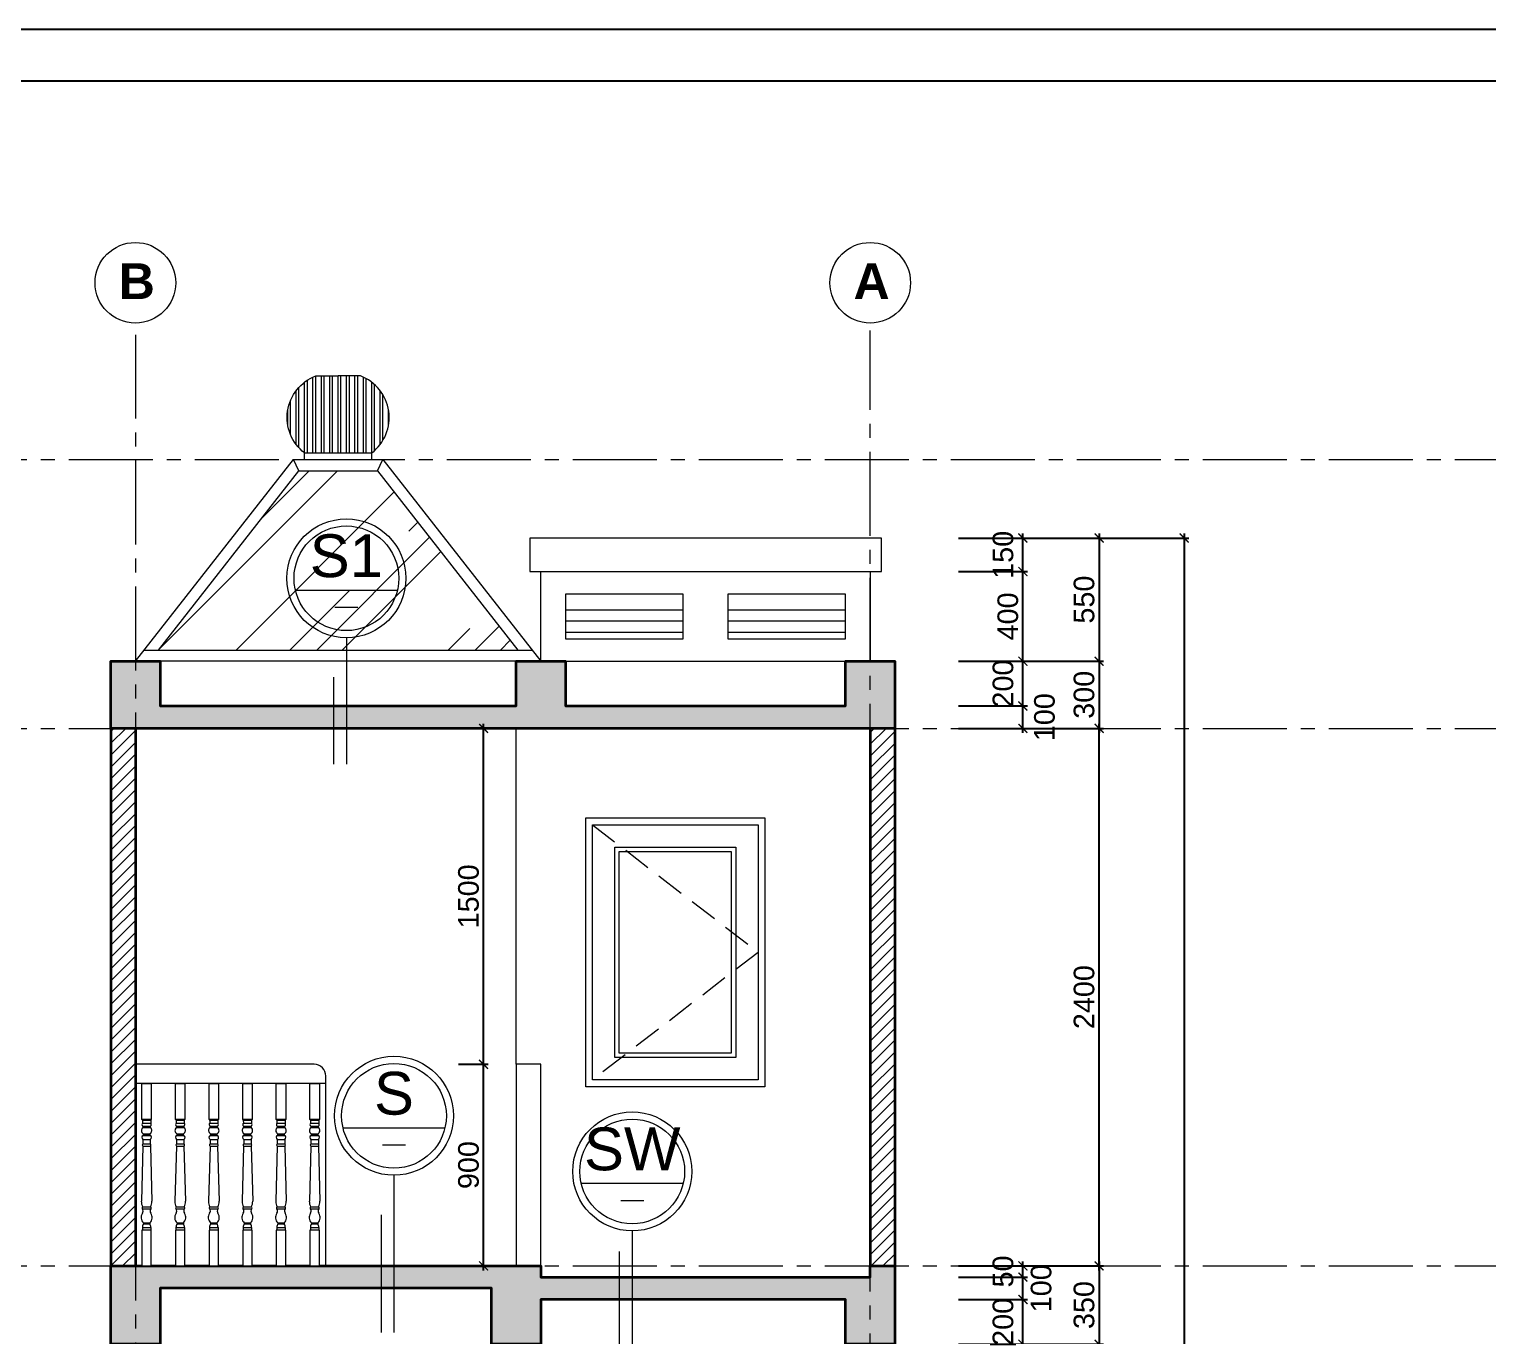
# Model space of a CAD drawing. Header units: millimetres. Extents: x 522695 to 636011, y 461124 to 505319.
# Drawn here: x 593347 to 599858, y 490053 to 495887 of the extents above; entities that cross this region are included whole.
import ezdxf
from ezdxf.enums import TextEntityAlignment as Align

# ---------------------------------------------------------------- set-up
doc = ezdxf.new("R2010")
doc.units = ezdxf.units.MM
doc.header["$LTSCALE"] = 500
doc.header["$MEASUREMENT"] = 0
doc.linetypes.add('CENTER2', pattern=[1.125, 0.75, -0.125, 0.125, -0.125])
doc.linetypes.add('DASHED2', pattern=[0.375, 0.25, -0.125])
doc.layers.get('0').update_dxf_attribs({"linetype": 'CONTINUOUS'})
doc.layers.get('DEFPOINTS').update_dxf_attribs({"color": 250, "linetype": 'CONTINUOUS'})
for name, color, linetype, lineweight in [('DH_CAT', 3, 'CONTINUOUS', 35), ('DH_HATCH', 250, 'CONTINUOUS', 5), ('DH_KHUAT', 149, 'DASHED2', 9), ('DH_KTHUOC', 8, 'CONTINUOUS', 5), ('DH_NETMANH', 9, 'CONTINUOUS', 5), ('DH_NOITHAT', 252, 'CONTINUOUS', 9), ('DH_TEXT', 4, 'CONTINUOUS', 13), ('DH_THAY', 4, 'CONTINUOUS', 13), ('DH_TRUC', 251, 'CENTER2', 5)]:
    doc.layers.add(name, color=color, linetype=linetype, lineweight=lineweight)
doc.layers.add('IN', color=5, linetype='CONTINUOUS')
doc.styles.add('arial', font='arial.ttf')
doc.styles.add('DH_ARIAL_B', font='arialbd.ttf')
doc.styles.add('DH_KITHUOC', font='arial.ttf')
doc.dimstyles.new('DH_100s', dxfattribs={"dimtxt": 230, "dimasz": 100, "dimexe": 50, "dimexo": 0, "dimgap": 50, "dimtad": 1, "dimdec": 0, "dimzin": 0, "dimdsep": 46, "dimtxsty": 'DH_KITHUOC', "dimblk1": 'ARCHTICK', "dimblk2": 'ARCHTICK', "dimsah": 1, "dimcen": 90, "dimdle": 50, "dimclrd": 8, "dimclre": 8, "dimclrt": 4, "dimadec": 0, "dimazin": 0, "dimtfac": 100, "dimtdec": 0, "dimtofl": 0, "dimtmove": 2, "dimatfit": 3, "dimldrblk": 'ARCHTICK', "dimfxl": 1, "dimtolj": 2, "dimtzin": 0, "dimarcsym": 0})

# ---------------------------------------------------------------- blocks, each defined once
blk = doc.blocks.new('KHUNGTEN_A3')
at = {"color": 3}
blk.add_lwpolyline([(0, 14850), (21000, 14850), (21000, 0), (0, 0)], close=True, dxfattribs=at)
blk.add_lwpolyline([(379.8, 14704), (20854, 14704), (20854, 146), (379.8, 146)], close=True)
blk = doc.blocks.new('_ARCHTICK')
at = {"color": 0, "linetype": 'ByBlock', "const_width": 0.15}
blk.add_lwpolyline([(-0.5, -0.5), (0.5, 0.5)], dxfattribs=at)
blk = doc.blocks.new('*D370')
at = {"layer": 'DEFPOINTS', "color": 0, "transparency": 16777216}
for p in [(597494.8, 490215), (597782.8, 490215), (597494.8, 490015)]:
    blk.add_point(p, dxfattribs=at)
at = {"layer": 'DH_KTHUOC', "color": 8, "lineweight": -2, "transparency": 16777216}
for p, q in [((597782.8, 489995), (597782.8, 490235)), ((597494.8, 490215), (597802.8, 490215)), ((597494.8, 490015), (597802.8, 490015))]:
    blk.add_line(p, q, dxfattribs=at)
at = {"layer": 'DH_KTHUOC', "color": 8, "lineweight": -2, "transparency": 16777216, "xscale": 40, "yscale": 40, "zscale": 40}
for p, rotation in [((597782.8, 490215), 90), ((597782.8, 490015), 270)]:
    blk.add_blockref('_ARCHTICK', p, dxfattribs=dict(at, rotation=rotation))
at = {"layer": 'DH_KTHUOC', "color": 4, "transparency": 16777216, "insert": (597694.3, 490115), "char_height": 92, "attachment_point": 5, "rotation": 90, "style": 'DH_KITHUOC'}
blk.add_mtext('\\A2;200', dxfattribs=at)
blk = doc.blocks.new('*D371')
at = {"layer": 'DEFPOINTS', "color": 0, "transparency": 16777216}
for p in [(597494.8, 490315), (597782.8, 490315), (597494.8, 490215)]:
    blk.add_point(p, dxfattribs=at)
at = {"layer": 'DH_KTHUOC', "color": 8, "lineweight": -2, "transparency": 16777216}
for p, q in [((597494.8, 490315), (597802.8, 490315)), ((597782.8, 490195), (597782.8, 490335)), ((597494.8, 490215), (597802.8, 490215))]:
    blk.add_line(p, q, dxfattribs=at)
at = {"layer": 'DH_KTHUOC', "color": 8, "lineweight": -2, "transparency": 16777216, "xscale": 40, "yscale": 40, "zscale": 40}
for p, rotation in [((597782.8, 490315), 90), ((597782.8, 490215), 270)]:
    blk.add_blockref('_ARCHTICK', p, dxfattribs=dict(at, rotation=rotation))
at = {"layer": 'DH_KTHUOC', "color": 4, "transparency": 16777216, "insert": (597864.4, 490265), "char_height": 92, "attachment_point": 5, "rotation": 90, "style": 'DH_KITHUOC'}
blk.add_mtext('\\A2;100', dxfattribs=at)
blk = doc.blocks.new('*D372')
at = {"layer": 'DEFPOINTS', "color": 0, "transparency": 16777216}
for p in [(597494.8, 490365), (597782.8, 490365), (597494.8, 490315)]:
    blk.add_point(p, dxfattribs=at)
at = {"layer": 'DH_KTHUOC', "color": 8, "lineweight": -2, "transparency": 16777216}
for p, q in [((597494.8, 490365), (597802.8, 490365)), ((597782.8, 490295), (597782.8, 490385)), ((597494.8, 490315), (597802.8, 490315))]:
    blk.add_line(p, q, dxfattribs=at)
at = {"layer": 'DH_KTHUOC', "color": 8, "lineweight": -2, "transparency": 16777216, "xscale": 40, "yscale": 40, "zscale": 40}
for p, rotation in [((597782.8, 490365), 90), ((597782.8, 490315), 270)]:
    blk.add_blockref('_ARCHTICK', p, dxfattribs=dict(at, rotation=rotation))
at = {"layer": 'DH_KTHUOC', "color": 4, "transparency": 16777216, "insert": (597694.3, 490340), "char_height": 92, "attachment_point": 5, "rotation": 90, "style": 'DH_KITHUOC'}
blk.add_mtext('\\A2;50', dxfattribs=at)
blk = doc.blocks.new('*D373')
at = {"layer": 'DEFPOINTS', "color": 0, "transparency": 16777216}
for p in [(597494.8, 492765), (598123, 492765), (597494.8, 490365)]:
    blk.add_point(p, dxfattribs=at)
at = {"layer": 'DH_KTHUOC', "color": 8, "lineweight": -2, "transparency": 16777216}
for p, q in [((598123, 490345), (598123, 492785)), ((597494.8, 492765), (598143, 492765)), ((597494.8, 490365), (598143, 490365))]:
    blk.add_line(p, q, dxfattribs=at)
at = {"layer": 'DH_KTHUOC', "color": 8, "lineweight": -2, "transparency": 16777216, "xscale": 40, "yscale": 40, "zscale": 40}
for p, rotation in [((598123, 492765), 90), ((598123, 490365), 270)]:
    blk.add_blockref('_ARCHTICK', p, dxfattribs=dict(at, rotation=rotation))
at = {"layer": 'DH_KTHUOC', "color": 4, "transparency": 16777216, "insert": (598056.1, 491565), "char_height": 92, "attachment_point": 5, "rotation": 90, "style": 'DH_KITHUOC'}
blk.add_mtext('\\A2;2400', dxfattribs=at)
blk = doc.blocks.new('*D374')
at = {"layer": 'DEFPOINTS', "color": 0, "transparency": 16777216}
for p in [(597494.8, 492865), (597782.8, 492865), (597494.8, 492765)]:
    blk.add_point(p, dxfattribs=at)
at = {"layer": 'DH_KTHUOC', "color": 8, "lineweight": -2, "transparency": 16777216}
for p, q in [((597494.8, 492865), (597802.8, 492865)), ((597782.8, 492745), (597782.8, 492885)), ((597494.8, 492765), (597802.8, 492765))]:
    blk.add_line(p, q, dxfattribs=at)
at = {"layer": 'DH_KTHUOC', "color": 8, "lineweight": -2, "transparency": 16777216, "xscale": 40, "yscale": 40, "zscale": 40}
for p, rotation in [((597782.8, 492865), 90), ((597782.8, 492765), 270)]:
    blk.add_blockref('_ARCHTICK', p, dxfattribs=dict(at, rotation=rotation))
at = {"layer": 'DH_KTHUOC', "color": 4, "transparency": 16777216, "insert": (597879.4, 492815), "char_height": 92, "attachment_point": 5, "rotation": 90, "style": 'DH_KITHUOC'}
blk.add_mtext('\\A2;100', dxfattribs=at)
blk = doc.blocks.new('*D375')
at = {"layer": 'DEFPOINTS', "color": 0, "transparency": 16777216}
for p in [(597494.8, 493065), (597782.8, 493065), (597494.8, 492865)]:
    blk.add_point(p, dxfattribs=at)
at = {"layer": 'DH_KTHUOC', "color": 8, "lineweight": -2, "transparency": 16777216}
for p, q in [((597494.8, 493065), (597802.8, 493065)), ((597782.8, 492845), (597782.8, 493085)), ((597494.8, 492865), (597802.8, 492865))]:
    blk.add_line(p, q, dxfattribs=at)
at = {"layer": 'DH_KTHUOC', "color": 8, "lineweight": -2, "transparency": 16777216, "xscale": 40, "yscale": 40, "zscale": 40}
for p, rotation in [((597782.8, 493065), 90), ((597782.8, 492865), 270)]:
    blk.add_blockref('_ARCHTICK', p, dxfattribs=dict(at, rotation=rotation))
at = {"layer": 'DH_KTHUOC', "color": 4, "transparency": 16777216, "insert": (597694.3, 492965), "char_height": 92, "attachment_point": 5, "rotation": 90, "style": 'DH_KITHUOC'}
blk.add_mtext('\\A2;200', dxfattribs=at)
blk = doc.blocks.new('*D376')
at = {"layer": 'DEFPOINTS', "color": 0, "transparency": 16777216}
for p in [(597494.8, 493465), (597782.8, 493465), (597494.8, 493065)]:
    blk.add_point(p, dxfattribs=at)
at = {"layer": 'DH_KTHUOC', "color": 8, "lineweight": -2, "transparency": 16777216}
for p, q in [((597494.8, 493465), (597802.8, 493465)), ((597782.8, 493045), (597782.8, 493485)), ((597494.8, 493065), (597802.8, 493065))]:
    blk.add_line(p, q, dxfattribs=at)
at = {"layer": 'DH_KTHUOC', "color": 8, "lineweight": -2, "transparency": 16777216, "xscale": 40, "yscale": 40, "zscale": 40}
for p, rotation in [((597782.8, 493465), 90), ((597782.8, 493065), 270)]:
    blk.add_blockref('_ARCHTICK', p, dxfattribs=dict(at, rotation=rotation))
at = {"layer": 'DH_KTHUOC', "color": 4, "transparency": 16777216, "insert": (597715.8, 493265), "char_height": 92, "attachment_point": 5, "rotation": 90, "style": 'DH_KITHUOC'}
blk.add_mtext('\\A2;400', dxfattribs=at)
blk = doc.blocks.new('*D377')
at = {"layer": 'DEFPOINTS', "color": 0, "transparency": 16777216}
for p in [(597494.8, 493615), (597782.8, 493615), (597494.8, 493465)]:
    blk.add_point(p, dxfattribs=at)
at = {"layer": 'DH_KTHUOC', "color": 8, "lineweight": -2, "transparency": 16777216}
for p, q in [((597782.8, 493445), (597782.8, 493635)), ((597494.8, 493615), (597802.8, 493615)), ((597494.8, 493465), (597802.8, 493465))]:
    blk.add_line(p, q, dxfattribs=at)
at = {"layer": 'DH_KTHUOC', "color": 8, "lineweight": -2, "transparency": 16777216, "xscale": 40, "yscale": 40, "zscale": 40}
for p, rotation in [((597782.8, 493615), 90), ((597782.8, 493465), 270)]:
    blk.add_blockref('_ARCHTICK', p, dxfattribs=dict(at, rotation=rotation))
at = {"layer": 'DH_KTHUOC', "color": 4, "transparency": 16777216, "insert": (597694.3, 493540), "char_height": 92, "attachment_point": 5, "rotation": 90, "style": 'DH_KITHUOC'}
blk.add_mtext('\\A2;150', dxfattribs=at)
blk = doc.blocks.new('*D378')
at = {"layer": 'DEFPOINTS', "color": 0, "transparency": 16777216}
for p in [(597494.8, 493615), (597494.8, 493065), (598123, 493065)]:
    blk.add_point(p, dxfattribs=at)
at = {"layer": 'DH_KTHUOC', "color": 8, "lineweight": -2, "transparency": 16777216}
for p, q in [((598123, 493635), (598123, 493045)), ((597494.8, 493615), (598143, 493615)), ((597494.8, 493065), (598143, 493065))]:
    blk.add_line(p, q, dxfattribs=at)
at = {"layer": 'DH_KTHUOC', "color": 8, "lineweight": -2, "transparency": 16777216, "xscale": 40, "yscale": 40, "zscale": 40}
for p, rotation in [((598123, 493615), 90), ((598123, 493065), 270)]:
    blk.add_blockref('_ARCHTICK', p, dxfattribs=dict(at, rotation=rotation))
at = {"layer": 'DH_KTHUOC', "color": 4, "transparency": 16777216, "insert": (598056.1, 493340), "char_height": 92, "attachment_point": 5, "rotation": 90, "style": 'DH_KITHUOC'}
blk.add_mtext('\\A2;550', dxfattribs=at)
blk = doc.blocks.new('*D379')
at = {"layer": 'DEFPOINTS', "color": 0, "transparency": 16777216}
for p in [(597494.8, 493065), (597494.8, 492765), (598123, 492765)]:
    blk.add_point(p, dxfattribs=at)
at = {"layer": 'DH_KTHUOC', "color": 8, "lineweight": -2, "transparency": 16777216}
for p, q in [((597494.8, 493065), (598143, 493065)), ((598123, 493085), (598123, 492745)), ((597494.8, 492765), (598143, 492765))]:
    blk.add_line(p, q, dxfattribs=at)
at = {"layer": 'DH_KTHUOC', "color": 8, "lineweight": -2, "transparency": 16777216, "xscale": 40, "yscale": 40, "zscale": 40}
for p, rotation in [((598123, 493065), 90), ((598123, 492765), 270)]:
    blk.add_blockref('_ARCHTICK', p, dxfattribs=dict(at, rotation=rotation))
at = {"layer": 'DH_KTHUOC', "color": 4, "transparency": 16777216, "insert": (598056, 492915), "char_height": 92, "attachment_point": 5, "rotation": 90, "style": 'DH_KITHUOC'}
blk.add_mtext('\\A2;300', dxfattribs=at)
blk = doc.blocks.new('*D380')
at = {"layer": 'DEFPOINTS', "color": 0, "transparency": 16777216}
for p in [(597494.8, 490365), (597494.8, 490015), (598123, 490015)]:
    blk.add_point(p, dxfattribs=at)
at = {"layer": 'DH_KTHUOC', "color": 8, "lineweight": -2, "transparency": 16777216}
for p, q in [((597494.8, 490365), (598143, 490365)), ((598123, 490385), (598123, 489995)), ((597494.8, 490015), (598143, 490015))]:
    blk.add_line(p, q, dxfattribs=at)
at = {"layer": 'DH_KTHUOC', "color": 8, "lineweight": -2, "transparency": 16777216, "xscale": 40, "yscale": 40, "zscale": 40}
for p, rotation in [((598123, 490365), 90), ((598123, 490015), 270)]:
    blk.add_blockref('_ARCHTICK', p, dxfattribs=dict(at, rotation=rotation))
at = {"layer": 'DH_KTHUOC', "color": 4, "transparency": 16777216, "insert": (598056, 490190), "char_height": 92, "attachment_point": 5, "rotation": 90, "style": 'DH_KITHUOC'}
blk.add_mtext('\\A2;350', dxfattribs=at)
blk = doc.blocks.new('*D390')
at = {"layer": 'DEFPOINTS', "color": 0, "transparency": 16777216}
for p in [(595262.8, 491265), (595375.3, 491265), (595262.8, 490365)]:
    blk.add_point(p, dxfattribs=at)
at = {"layer": 'DH_KTHUOC', "color": 8, "lineweight": -2, "transparency": 16777216}
for p, q in [((595375.3, 490345), (595375.3, 491285)), ((595262.8, 491265), (595395.3, 491265)), ((595262.8, 490365), (595395.3, 490365))]:
    blk.add_line(p, q, dxfattribs=at)
at = {"layer": 'DH_KTHUOC', "color": 8, "lineweight": -2, "transparency": 16777216, "xscale": 40, "yscale": 40, "zscale": 40}
for p, rotation in [((595375.3, 491265), 90), ((595375.3, 490365), 270)]:
    blk.add_blockref('_ARCHTICK', p, dxfattribs=dict(at, rotation=rotation))
at = {"layer": 'DH_KTHUOC', "color": 4, "transparency": 16777216, "insert": (595308.3, 490815), "char_height": 92, "attachment_point": 5, "rotation": 90, "style": 'DH_KITHUOC'}
blk.add_mtext('\\A2;900', dxfattribs=at)
blk = doc.blocks.new('*D391')
at = {"layer": 'DEFPOINTS', "color": 0, "transparency": 16777216}
for p in [(595271.2, 492765), (595375.3, 492765), (595262.8, 491265)]:
    blk.add_point(p, dxfattribs=at)
at = {"layer": 'DH_KTHUOC', "color": 8, "lineweight": -2, "transparency": 16777216}
for p, q in [((595375.3, 491245), (595375.3, 492785)), ((595271.2, 492765), (595395.3, 492765)), ((595262.8, 491265), (595395.3, 491265))]:
    blk.add_line(p, q, dxfattribs=at)
at = {"layer": 'DH_KTHUOC', "color": 8, "lineweight": -2, "transparency": 16777216, "xscale": 40, "yscale": 40, "zscale": 40}
for p, rotation in [((595375.3, 492765), 90), ((595375.3, 491265), 270)]:
    blk.add_blockref('_ARCHTICK', p, dxfattribs=dict(at, rotation=rotation))
at = {"layer": 'DH_KTHUOC', "color": 4, "transparency": 16777216, "insert": (595308.3, 492015), "char_height": 92, "attachment_point": 5, "rotation": 90, "style": 'DH_KITHUOC'}
blk.add_mtext('\\A2;1500', dxfattribs=at)
blk = doc.blocks.new('*D392')
at = {"layer": 'DEFPOINTS', "color": 0, "transparency": 16777216}
for p in [(597494.8, 493615), (597494.8, 474765), (598503, 474765)]:
    blk.add_point(p, dxfattribs=at)
at = {"layer": 'DH_KTHUOC', "color": 8, "lineweight": -2, "transparency": 16777216}
for p, q in [((598503, 493635), (598503, 474745)), ((597494.8, 493615), (598523, 493615)), ((597494.8, 474765), (598523, 474765))]:
    blk.add_line(p, q, dxfattribs=at)
at = {"layer": 'DH_KTHUOC', "color": 8, "lineweight": -2, "transparency": 16777216, "xscale": 40, "yscale": 40, "zscale": 40}
for p, rotation in [((598503, 493615), 90), ((598503, 474765), 270)]:
    blk.add_blockref('_ARCHTICK', p, dxfattribs=dict(at, rotation=rotation))
at = {"layer": 'DH_KTHUOC', "color": 4, "transparency": 16777216, "insert": (598436.1, 484190), "char_height": 92, "attachment_point": 5, "rotation": 90, "style": 'DH_KITHUOC'}
blk.add_mtext('\\A2;18850', dxfattribs=at)
blk = doc.blocks.new('*U718')
at = {"color": 3}
blk.add_line((-48.3, 128.3), (48.3, 128.3), dxfattribs=at)
for points in [[(-214.2, 200), (214.2, 200)], [(0, 0), (0, -477.6)]]:
    blk.add_lwpolyline(points)
blk.add_lwpolyline([(-54.3, -86.1), (-54.3, -477.6)], dxfattribs=at)
blk.add_circle((0, 250), 250)
at = {"color": 250}
blk.add_circle((0, 250), 220, dxfattribs=at)
at = {"style": 'arial'}
blk.add_attdef('KH-CAT', text='', height=180, dxfattribs=at).set_placement((0, 200.8), align=Align.BOTTOM_CENTER)
blk = doc.blocks.new('*U716')
at = {"color": 3}
blk.add_line((-48.3, 128.3), (48.3, 128.3), dxfattribs=at)
for points in [[(-214.2, 200), (214.2, 200)], [(0, 0), (0, -660.2)]]:
    blk.add_lwpolyline(points)
blk.add_lwpolyline([(-54.3, -166.1), (-54.3, -660.2)], dxfattribs=at)
blk.add_circle((0, 250), 250)
at = {"color": 250}
blk.add_circle((0, 250), 220, dxfattribs=at)
at = {"style": 'arial'}
blk.add_attdef('KH-CAT', text='', height=180, dxfattribs=at).set_placement((0, 200.8), align=Align.BOTTOM_CENTER)
blk = doc.blocks.new('*U721')
at = {"color": 3}
blk.add_line((-48.3, 128.3), (48.3, 128.3), dxfattribs=at)
for points in [[(-214.2, 200), (214.2, 200)], [(0, 0), (0, -530.8)]]:
    blk.add_lwpolyline(points)
blk.add_lwpolyline([(-54.3, -166.1), (-54.3, -530.8)], dxfattribs=at)
blk.add_circle((0, 250), 250)
at = {"color": 250}
blk.add_circle((0, 250), 220, dxfattribs=at)
at = {"style": 'arial'}
blk.add_attdef('KH-CAT', text='', height=180, dxfattribs=at).set_placement((0, 200.8), align=Align.BOTTOM_CENTER)
blk = doc.blocks.new('contien5')
blk.add_wipeout([(-24.8, 0), (24.8, 0), (24.8, 187.9), (22.2, 187.9), (22.2, 202.4), (16.7, 220.1), (16.7, 225.3), (21.7, 231), (28.3, 246.2), (28.4, 261), (19.9, 280.1), (18.2, 288.5), (21.5, 300), (24, 303.5), (23.8, 306.8), (20.7, 309.8), (24.4, 318.4), (26.1, 324.3), (27.6, 334), (27.6, 344), (26.8, 375), (19.7, 629.5), (21.7, 631.2), (22.9, 634), (22.7, 636.6), (21.7, 638.7), (19.5, 640.6), (19.5, 664.6), (22, 666.5), (24.3, 669.9), (25.4, 674.8), (24.6, 679), (22.7, 682.3), (20.7, 684.1), (18.4, 685.5), (17.2, 690.4), (18.4, 691.6), (18.4, 693.5), (17.8, 694.5), (21.9, 697.6), (25.4, 702.5), (27.2, 708), (27.5, 711.2), (26.3, 717.9), (24.1, 722.1), (20.2, 726.2), (18.5, 729), (18.6, 731.9), (20.6, 734.4), (22.7, 736.9), (24.2, 740.5), (24.4, 742.8), (23.6, 747), (21.4, 750.4), (21.6, 765.5), (23.1, 766.4), (24.4, 768.1), (24.8, 769.4), (24.8, 957.3), (-24.8, 957.3), (-24.8, 769.4), (-24.1, 767.5), (-23.4, 766.6), (-22.5, 765.9), (-21.6, 765.5), (-21.4, 750.4), (-22.9, 748.4), (-24.2, 744.9), (-24.4, 742.8), (-24.1, 740.1), (-23.4, 738.1), (-21.6, 735.4), (-20.6, 734.4), (-18.8, 732.4), (-18.3, 730.2), (-18.9, 727.9), (-20.2, 726.2), (-23.4, 723), (-25.3, 720.1), (-27.1, 715), (-27.5, 711.2), (-26.9, 706.5), (-25.7, 703.1), (-22.6, 698.4), (-17.8, 694.4), (-18.4, 693.5), (-18.6, 692.3), (-17.2, 690.4), (-18.4, 685.5), (-21, 684), (-23.6, 681), (-24.9, 678), (-25.4, 674.8), (-25.1, 672), (-23.3, 668.1), (-20.9, 665.6), (-19.5, 664.6), (-19.5, 640.6), (-21.4, 639), (-22.9, 635.1), (-22.5, 632.5), (-21.1, 630.4), (-19.7, 629.5), (-27.7, 339.8), (-27.4, 332.1), (-25.4, 321.7), (-20.7, 309.8), (-23.2, 307.8), (-24.2, 304.7), (-23.1, 301.4), (-21.5, 300), (-18.9, 293.9), (-18.2, 288.5), (-18.8, 283.5), (-21, 277.8), (-23.6, 273.8), (-27.3, 265.3), (-28.8, 257.9), (-29, 252.5), (-27.9, 244.5), (-25.9, 238.5), (-22.7, 232.4), (-18.5, 227), (-16.7, 225.3), (-16.7, 220.1), (-20.4, 213.4), (-21.9, 207.5), (-22.2, 202.4), (-22.2, 187.9), (-24.8, 187.9)])
for p, q in [((-21.6, 765.5), (-21.4, 750.4)), ((-21.6, 765.5), (21.6, 765.5)), ((-21.4, 750.4), (21.4, 750.4)), ((-20.6, 734.4), (20.6, 734.4)), ((-20.2, 726.2), (20.2, 726.2)), ((-17.8, 694.4), (17.8, 694.4)), ((-17.2, 690.4), (17.2, 690.4)), ((21.6, 765.5), (21.4, 750.4)), ((-19.7, 629.5), (-27.7, 339.8)), ((-19.7, 629.5), (19.7, 629.5)), ((-19.5, 664.6), (19.5, 664.6)), ((-19.5, 664.6), (-19.5, 640.6)), ((-19.5, 640.6), (19.5, 640.6)), ((-18.4, 685.5), (18.4, 685.5)), ((19.5, 664.6), (19.5, 640.6)), ((19.7, 629.5), (27.7, 339.8)), ((-20.7, 309.8), (20.7, 309.8)), ((-21.5, 300), (21.5, 300)), ((-22.2, 202.4), (-22.2, 187.9)), ((-22.2, 202.4), (22.2, 202.4)), ((-16.7, 225.3), (-16.7, 220.1)), ((-16.7, 225.3), (16.7, 225.3)), ((-16.7, 220.1), (16.7, 220.1)), ((16.7, 225.3), (16.7, 220.1)), ((22.2, 202.4), (22.2, 187.9))]:
    blk.add_line(p, q)
for points in [[(-24.8, 957.3), (24.8, 957.3), (24.8, 769.4), (-24.8, 769.4)], [(-24.8, 0), (24.8, 0), (24.8, 187.9), (-24.8, 187.9)]]:
    blk.add_lwpolyline(points, close=True)
for centre, radius, start, end in [((-19.9, 770.1), 4.97, 188.93649, 249.76306), ((19.9, 770.1), 4.97, 290.23694, 351.06351), ((-8.3, 711.2), 19.2, 128.57165, 240.3294), ((-13.4, 742.8), 11, 136.21467, 229.58117), ((-23.5, 730.2), 5.12, 308.7531, 55.49778), ((-16.1, 692.6), 2.5, 132.81655, 242.95653), ((-18.4, 688.1), 2.59, 270.37537, 61.97253), ((18.4, 688.1), 2.59, 118.02747, 269.62463), ((16.1, 692.6), 2.5, 297.04347, 47.18345), ((8.3, 711.2), 19.2, 299.6706, 51.42835), ((23.5, 730.2), 5.12, 124.50222, 231.2469), ((13.4, 742.8), 11, 310.41883, 43.78533), ((-13.6, 674.8), 11.7, 113.97115, 240.33211), ((-16.6, 634.9), 6.3, 116.50283, 240.57448), ((13.6, 674.8), 11.7, 299.66789, 66.02885), ((16.6, 634.9), 6.3, 299.42552, 63.49717), ((36.5, 339), 64.3, 179.30204, 206.99747), ((-18.7, 304.7), 5.5, 112.16275, 239.31337), ((-36.5, 339), 64.3, 333.00253, 0.69796), ((18.7, 304.7), 5.5, 300.68663, 67.83725), ((10.2, 253.9), 39.2, 144.84953, 226.71282), ((-39.9, 288.5), 21.7, 326.10749, 31.84309), ((-10.2, 253.9), 39.2, 313.28718, 35.15047), ((39.9, 288.5), 21.7, 148.15691, 213.89251), ((5.4, 203.6), 27.6, 143.31082, 182.37768), ((-5.4, 203.6), 27.6, 357.62232, 36.68918)]:
    blk.add_arc(centre, radius, start, end)

msp = doc.modelspace()

# ---------------------------------------------------------------- hatches: boundary and pattern name
at = {"layer": 'DH_HATCH'}
h = msp.add_hatch(dxfattribs=at)
h.set_pattern_fill('ANSI32', color=256, scale=100, angle=135, style=0)
h.set_pattern_definition([(90, (594876.106, 493995), (-37.5, 2e-14), []), (90, (594888.606, 494007.5), (-37.5, 2e-14), [])])
h.paths.add_polyline_path([(594826.1, 494338.7), (594726.1, 494338.7), (594626.1, 494338.7, 0.585197), (594576.1, 493995), (594876.1, 493995, 0.585197)])
h = msp.add_hatch(dxfattribs=at)
h.set_pattern_fill('AR-RROOF', color=256, scale=500, angle=45, style=0)
h.set_pattern_definition([(45, (593923.8, 493115), (424.26, 1131.37), [7500, -1000, 2500, -500]), (45, (594217.24, 493762), (-823.78, 116.67), [1500, -165, 3000, -375]), (45, (593800.04, 493592.3), (1601.597, 2075.36), [4000, -700, 2000, -500])])
h.paths.add_polyline_path([(594901.8, 493915), (594550.5, 493915), (593923.8, 493115), (595528.4, 493115)])
h = msp.add_hatch(dxfattribs=at)
h.set_pattern_fill('CHAU-01', color=256, scale=10, style=0, pattern_type=2)
h.set_pattern_definition([(50, (593711.106, 492765), (71.726, -6.2752), [7.5, -82.5]), (355, (593711.106, 492765), (-13.8751, 75.2192), [6, -66]), (100.4514, (593717.08, 492764.48), (57.851, 68.944), [6.374, -70.1142]), (46.1842, (593711.11, 492785), (106.724, -16.552), [11.25, -123.75]), (96.6356, (593720, 492783.62), (93.4663, 97.4118), [9.561, -105.1713]), (351.1842, (593711.11, 492785), (93.4662, 97.412), [9, -99]), (21, (593721.106, 492780), (59.6907, -40.2619), [7.5, -82.5]), (326, (593721.106, 492780), (24.3315, 72.515), [6, -66]), (71.4514, (593726.08, 492776.645), (84.0223, 32.253), [6.374, -70.1142]), (37.5, (593711.106, 492765), (1.21599, 33.28939), [0, -65.2, 0, -67, 0, -66.25]), (7.5, (593711.106, 492765), (26.30695, 39.44117), [0, -38.2, 0, -63.7, 0, -25.25]), (327.5, (593688.806, 492765), (53.38224, -2.25549), [0, -25, 0, -78, 0, -103.5]), (317.5, (593678.806, 492765), (58.3186, 10.0105), [0, -32.5, 0, -51.8, 0, -73.5]), (45, (593711.106, 492765), (-30.05204, 30.05204), []), (45, (593711.106, 492777.25), (-30.05204, 30.05204), [])])
h.paths.add_polyline_path([(593711.1, 492765), (593711.1, 493065), (593931.1, 493065), (593931.1, 492865), (595521.1, 492865), (595521.1, 493065), (595741.1, 493065), (595741.1, 492865), (596991.1, 492865), (596991.1, 493065), (597211.1, 493065), (597211.1, 492765)])
h = msp.add_hatch(dxfattribs=at)
h.set_pattern_fill('ANSI31', color=256, scale=300, style=0)
h.set_pattern_definition([(45, (593711.106, 490365), (-26.5165, 26.5165), [])])
h.paths.add_polyline_path([(593821.1, 492765), (593711.1, 492765), (593711.1, 490365), (593821.1, 490365)])
h.paths.add_polyline_path([(597211.1, 492765), (597101.1, 492765), (597101.1, 490365), (597211.1, 490365)])
h = msp.add_hatch(dxfattribs=at)
h.set_pattern_fill('CHAU-01', color=256, scale=10, style=0, pattern_type=2)
h.set_pattern_definition([(50, (585665.71, 487015), (71.72602, -6.2752), [7.5, -82.5]), (355, (585665.71, 487015), (-13.87513, 75.2192), [6, -66]), (100.4514, (585671.684, 487014.48), (57.85094, 68.94395), [6.374, -70.1142]), (46.1842, (585665.71, 487035), (106.7241, -16.5519), [11.25, -123.75]), (96.6356, (585674.6, 487033.62), (93.4663, 97.4118), [9.561, -105.1713]), (351.1842, (585665.71, 487035), (93.4662, 97.4119), [9, -99]), (21, (585675.71, 487030), (59.6907, -40.2619), [7.5, -82.5]), (326, (585675.71, 487030), (24.33153, 72.515), [6, -66]), (71.4514, (585680.68, 487026.645), (84.02226, 32.25305), [6.374, -70.1142]), (37.5, (585665.707, 487015), (1.215986, 33.289385), [0, -65.2, 0, -67, 0, -66.25]), (7.5, (585665.707, 487015), (26.30695, 39.44117), [0, -38.2, 0, -63.7, 0, -25.25]), (327.5, (585643.407, 487015), (53.382244, -2.25549), [0, -25, 0, -78, 0, -103.5]), (317.5, (585633.407, 487015), (58.31862, 10.0105), [0, -32.5, 0, -51.8, 0, -73.5]), (45, (585665.707, 487015), (-30.05204, 30.05204), []), (45, (585665.707, 487027.25), (-30.05204, 30.05204), [])])
h.paths.add_polyline_path([(595631.1, 489715), (595521.1, 489715), (595521.1, 489615), (595631.1, 489615)])
h.paths.add_polyline_path([(597101.1, 490365), (597211.1, 490365), (597211.1, 490015), (596991.1, 490015), (596991.1, 490215), (595631.1, 490215), (595631.1, 490015), (595411.1, 490015), (595411.1, 490265), (593931.1, 490265), (593931.1, 490015), (593711.1, 490015), (593711.1, 490365), (595631.1, 490365), (595631.1, 490315), (597101.1, 490315)])

# ---------------------------------------------------------------- linework, layer by layer
at = {"layer": 'DH_CAT'}
for points in [[(593711.1, 492765), (593711.1, 493065), (593931.1, 493065), (593931.1, 492865), (595521.1, 492865), (595521.1, 493065), (595741.1, 493065), (595741.1, 492865), (596991.1, 492865), (596991.1, 493065), (597211.1, 493065), (597211.1, 492765)], [(597101.1, 490365), (597211.1, 490365), (597211.1, 490015), (596991.1, 490015), (596991.1, 490215), (595631.1, 490215), (595631.1, 490015), (595411.1, 490015), (595411.1, 490265), (593931.1, 490265), (593931.1, 490015), (593711.1, 490015), (593711.1, 490365), (595631.1, 490365), (595631.1, 490315), (597101.1, 490315), (597101.1, 490365)]]:
    msp.add_lwpolyline(points, close=True, dxfattribs=at)
for points in [[(593711.1, 492765), (593711.1, 490365)], [(593821.1, 492765), (593821.1, 490365)], [(597101.1, 492765), (597101.1, 490365)], [(597211.1, 492765), (597211.1, 490365)]]:
    msp.add_lwpolyline(points, dxfattribs=at)
at = {"layer": 'DH_HATCH'}
for points in [[(595741.1, 493295), (596266.1, 493295)], [(596466.1, 493295), (596991.1, 493295)], [(595741.1, 493245), (596266.1, 493245)], [(596466.1, 493245), (596991.1, 493245)], [(595741.1, 493195), (596266.1, 493195)], [(596466.1, 493195), (596991.1, 493195)]]:
    msp.add_lwpolyline(points, dxfattribs=at)
at = {"layer": 'DH_KHUAT'}
msp.add_lwpolyline([(595861.1, 492335), (596601.1, 491765), (595861.1, 491195)], dxfattribs=at)
at = {"layer": 'DH_NETMANH'}
for points in [[(594576.1, 493965), (594576.1, 493995, -0.585197), (594626.1, 494338.7), (594726.1, 494338.7)], [(594876.1, 493965), (594876.1, 493995, 0.585197), (594826.1, 494338.7), (594726.1, 494338.7)], [(594671.1, 490365), (594671.1, 491213, 0.414214), (594619.1, 491265), (593821.1, 491265)]]:
    msp.add_lwpolyline(points, format="xyb", dxfattribs=at)
for points in [[(593821.1, 493065), (594526.1, 493965), (594926.1, 493965), (595631.1, 493065)], [(594550.5, 493915), (594526.1, 493965)], [(594576.1, 493995), (594876.1, 493995)], [(594901.8, 493915), (594926.1, 493965)], [(593923.8, 493115), (594550.5, 493915), (594901.8, 493915), (595528.4, 493115)], [(595631.1, 493065), (595631.1, 493465), (597101.1, 493465), (597101.1, 493065)], [(593860.3, 493115), (595591.9, 493115)], [(595521.1, 493065), (593931.1, 493065)], [(595741.1, 493065), (596991.1, 493065)], [(595521.1, 491265), (595521.1, 492765)], [(594671.1, 491178.7), (593821.1, 491178.7)]]:
    msp.add_lwpolyline(points, dxfattribs=at)
for points in [[(597151.1, 493465), (597151.1, 493615), (595581.1, 493615), (595581.1, 493465)], [(596266.1, 493365), (595741.1, 493365), (595741.1, 493165), (596266.1, 493165)], [(596466.1, 493165), (596991.1, 493165), (596991.1, 493365), (596466.1, 493365)], [(595831.1, 492365), (596631.1, 492365), (596631.1, 491165), (595831.1, 491165)], [(595861.1, 492335), (596601.1, 492335), (596601.1, 491195), (595861.1, 491195)], [(595961.1, 492235), (596501.1, 492235), (596501.1, 491295), (595961.1, 491295)]]:
    msp.add_lwpolyline(points, close=True, dxfattribs=at)
at = {"layer": 'DH_NOITHAT', "color": 250}
msp.add_lwpolyline([(595981.1, 492215), (596481.1, 492215), (596481.1, 491315), (595981.1, 491315)], close=True, dxfattribs=at)
at = {"layer": 'DH_THAY'}
msp.add_lwpolyline([(595631.1, 490365), (595631.1, 491265), (595521.1, 491265), (595521.1, 490365)], dxfattribs=at)
for centre in [(593821.1, 494754.7), (597101.1, 494754.7)]:
    msp.add_circle(centre, 180, dxfattribs=at)
at = {"layer": 'DH_TRUC'}
for p, q in [((597101.1, 473937.6), (597101.1, 494541)), ((593821.1, 494523), (593821.1, 473937.6))]:
    msp.add_line(p, q, dxfattribs=at)
for points in [[(585086.5, 493965), (609296.2, 493965)], [(585086.5, 492765), (609296.2, 492765)], [(585086.5, 490365), (609296.2, 490365)]]:
    msp.add_lwpolyline(points, dxfattribs=at)

# ---------------------------------------------------------------- block references
at = {"xscale": 1.584000000078231, "yscale": 1.584000000078231, "zscale": 1.584000000078231}
msp.add_blockref('KHUNGTEN_A3', (582372.2, 472364.8), dxfattribs=at)
at = {"layer": 'DH_KTHUOC', "xscale": 1.0625, "yscale": 1.0625, "zscale": 1.0625}
for name, p, values in [('*U721', (594762.8, 493169.6), {'KH-CAT': 'S1'}), ('*U716', (594975.3, 490769.6), {'KH-CAT': 'S'}), ('*U718', (596038.9, 490521.1), {'KH-CAT': 'SW'})]:
    msp.add_blockref(name, p, dxfattribs=at).add_auto_attribs(values)

# ---------------------------------------------------------------- texts
at = {"layer": 'DH_TEXT', "style": 'DH_ARIAL_B'}
for s, p in [('B', (593746.6, 494681.9)), ('A', (597026.6, 494681.9))]:
    msp.add_text(s, height=160, dxfattribs=at).set_placement(p)

# ---------------------------------------------------------------- dimensions: what is measured, and where the dimension line sits
at = {"layer": 'DH_KTHUOC'}
for base, p1, p2, picture, middle in [((597782.8, 493615), (597494.8, 493465), (597494.8, 493615), '*D377', (597694.3, 493540)), ((597782.8, 493065), (597494.8, 492865), (597494.8, 493065), '*D375', (597694.3, 492965)), ((597782.8, 492865), (597494.8, 492765), (597494.8, 492865), '*D374', (597879.4, 492815)), ((597782.8, 490365), (597494.8, 490315), (597494.8, 490365), '*D372', (597694.3, 490340)), ((597782.8, 490315), (597494.8, 490215), (597494.8, 490315), '*D371', (597864.4, 490265)), ((597782.8, 490215), (597494.8, 490015), (597494.8, 490215), '*D370', (597694.3, 490115))]:
    dim = msp.add_linear_dim(base=base, p1=p1, p2=p2, angle=90, dimstyle='DH_100s', override={"dimscale": 0.4, "dimarcsym": 2}, dxfattribs=at)
    dim.commit()
    dim.dimension.update_dxf_attribs({"geometry": picture, "text_midpoint": middle, "dimtype": 128})
for base, p1, p2, picture, middle in [((598123, 493065), (597494.8, 493615), (597494.8, 493065), '*D378', (598056.1, 493340)), ((598503, 474765), (597494.8, 493615), (597494.8, 474765), '*D392', (598436.1, 484190)), ((597782.8, 493465), (597494.8, 493065), (597494.8, 493465), '*D376', (597715.8, 493265)), ((598123, 492765), (597494.8, 493065), (597494.8, 492765), '*D379', (598056, 492915)), ((595375.3, 492765), (595262.8, 491265), (595271.2, 492765), '*D391', (595308.3, 492015)), ((598123, 492765), (597494.8, 490365), (597494.8, 492765), '*D373', (598056.1, 491565)), ((595375.3, 491265), (595262.8, 490365), (595262.8, 491265), '*D390', (595308.3, 490815)), ((598123, 490015), (597494.8, 490365), (597494.8, 490015), '*D380', (598056, 490190))]:
    dim = msp.add_linear_dim(base=base, p1=p1, p2=p2, angle=90, dimstyle='DH_100s', override={"dimscale": 0.4, "dimarcsym": 2}, dxfattribs=at)
    dim.commit()
    dim.dimension.update_dxf_attribs({"geometry": picture, "text_midpoint": middle})

# ---------------------------------------------------------------- next in the draw order: block references
at = {"layer": 'DH_NOITHAT', "xscale": 0.8500000000058208, "yscale": 0.8500000000058208, "zscale": 0.8500000000058208}
for p in [(593871.1, 490365), (594021.1, 490365), (594171.1, 490365), (594321.1, 490365), (594471.1, 490365), (594621.1, 490365)]:
    msp.add_blockref('contien5', p, dxfattribs=at)

# ---------------------------------------------------------------- next in the draw order: linework, layer by layer
at = {"layer": 'IN'}
msp.add_lwpolyline([(582372.2, 495887.2), (615636.2, 495887.2), (615636.2, 472364.8), (582372.2, 472364.8)], close=True, dxfattribs=at)

doc.saveas('drawing.dxf')
